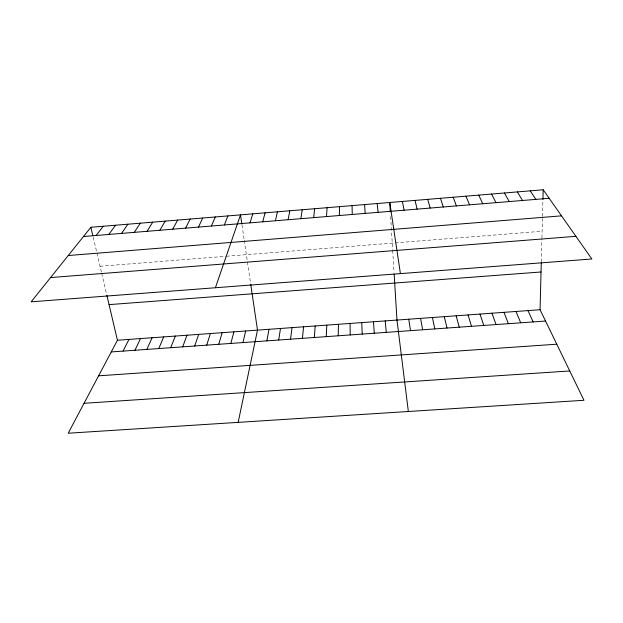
<?xml version="1.0" encoding="UTF-8"?>
<svg xmlns="http://www.w3.org/2000/svg" width="623" height="623" viewBox="0 0 623 623"><rect width="100%" height="100%" fill="white"/><g stroke="black" fill="none" stroke-linecap="round" stroke-linejoin="round"><path stroke-width="0.47" stroke-dasharray="3.12 2.34" d="M541.301 261.987L541.909 238.788M541.932 237.846L542.469 217.318M542.493 216.383L542.913 200.333M100.038 266.262L225.495 256.326M226.437 256.248L542.103 231.25M93.201 237.192L96.752 252.276M96.954 253.156L101.502 272.477M101.705 273.357L106.642 294.336M241.989 224.996L244.13 239.497M244.263 240.4L250.594 283.317M390.629 216.547L392.654 249.582M392.708 250.508L394.048 272.337"/><path stroke-width="0.93" d="M338.219 335.789L338.429 324.287M339.371 215.519L339.558 206.657M106.844 295.209L117.436 340.244L68.195 433.226L583.969 400.285L540.063 309.732L541.278 262.898M542.937 199.368L543.186 189.774L90.872 227.278L31.15 301.82L591.85 258.989L543.186 189.774M326.265 336.638L326.795 325.128M326.514 216.57L327.075 207.693M314.335 337.487L315.183 325.969M302.428 338.336L303.596 326.802M313.696 217.622L314.623 208.728M290.552 339.177L292.039 327.636M300.901 218.673L302.202 209.756M278.699 340.026L280.498 328.469M266.87 340.867L268.988 329.302M288.145 219.724L289.804 210.784M238.157 422.371L257.501 330.135L250.726 284.205M275.413 220.768L277.43 211.804M242.939 342.564L245.688 330.984M262.704 221.811L265.094 212.832M230.837 343.429L233.905 331.833M218.759 344.285L222.146 332.682M250.033 222.855L252.782 213.853M206.704 345.15L210.41 333.531M194.68 345.999L198.698 334.38M215.402 287.74L240.494 214.873L241.856 224.078M182.679 346.855L187.017 335.221M224.397 224.958L227.87 215.916M170.71 347.704L175.359 336.062M211.431 226.017L215.27 216.96M158.764 348.561L163.724 336.903M146.841 349.41L152.113 337.744M198.496 227.084L202.701 218.003M134.95 350.251L140.533 338.577M185.592 228.143L190.163 219.047M123.081 351.099L128.969 339.41M172.719 229.202L177.648 220.083M159.877 230.253L165.165 221.118M147.067 231.304L152.713 222.146M134.28 232.356L140.284 223.182M121.532 233.399L127.886 224.202M108.807 234.443L115.52 225.23M96.121 235.486L103.184 226.258M83.459 236.53L549.175 198.293M68.234 255.531L561.518 215.854M50.572 277.57L575.917 236.327M109.064 304.631L541.044 271.986M117.436 340.244L540.063 309.732M111.244 351.94L545.538 321.04M98.59 375.825L556.775 344.2M84.043 403.291L569.749 370.965M530.235 190.848L535.827 199.391M517.316 191.923L522.51 200.481M504.428 192.99L509.225 201.572M491.57 194.057L495.97 202.662M478.744 195.116L482.755 203.744M527.993 310.604L533.132 321.92M515.953 311.469L520.742 322.8M465.942 196.183L469.563 204.827M503.945 312.341L508.391 323.68M453.178 197.242L456.402 205.909M491.952 313.205L496.056 324.56M479.99 314.07L483.76 325.432M440.438 198.293L443.28 206.984M468.052 314.926L471.479 326.304M427.721 199.352L430.182 208.059M456.145 315.791L459.237 327.176M444.261 316.648L447.01 328.048M415.043 200.404L417.114 209.133M90.872 227.278L92.78 235.385M432.401 317.504L434.815 328.913M402.388 201.447L404.086 210.2M420.564 318.361L422.651 329.777M408.758 319.21L410.51 330.642M400.418 273.614L389.764 202.498L390.341 211.89M408.353 411.499L396.976 320.058L394.157 274.136M377.172 203.542L378.106 212.334M385.216 320.907L386.307 332.363M373.481 321.756L374.252 333.227M364.603 204.585L365.164 213.401M361.768 322.605L362.212 334.084M352.065 205.621L352.252 214.46M350.087 323.446L350.204 334.933"/></g></svg>
